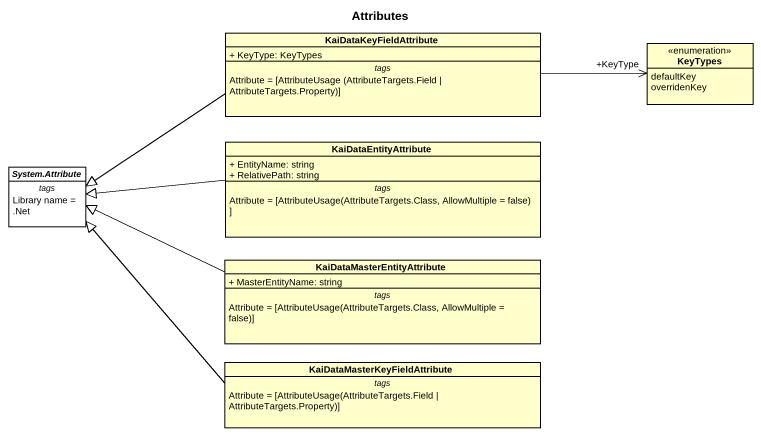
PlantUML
@startuml
title Attributes
hide circle
hide empty members
skinparam classAttributeIconSize 0
class KaiDataKeyFieldAttribute {
  + KeyType: KeyTypes
  -- tags --
  {field} Attribute = [AttributeUsage (AttributeTargets.Field | AttributeTargets.Property)]
}
enum KeyTypes {
  defaultKey
  overridenKey
}
class KaiDataEntityAttribute {
  + EntityName: string
  + RelativePath: string
  -- tags --
  {field} Attribute = [AttributeUsage(AttributeTargets.Class, AllowMultiple = false) ]
}
abstract class "System.Attribute" as System_Attribute #FFFFFF {
  -- tags --
  Library name = .Net
}
class KaiDataMasterEntityAttribute {
  + MasterEntityName: string
  -- tags --
  {field} Attribute = [AttributeUsage(AttributeTargets.Class, AllowMultiple = false)]
}
class "KaiDataMasterKeyFieldAttribute" as KaiDataMasterKeyFieldAttribu {
  -- tags --
  {field} Attribute = [AttributeUsage(AttributeTargets.Field | AttributeTargets.Property)]
}
KaiDataKeyFieldAttribute -right-> "+KeyType" KeyTypes
KaiDataKeyFieldAttribute -left-|> System_Attribute
KaiDataEntityAttribute -left-|> System_Attribute
KaiDataMasterEntityAttribute -left-|> System_Attribute
KaiDataMasterKeyFieldAttribu -left-|> System_Attribute
@enduml
